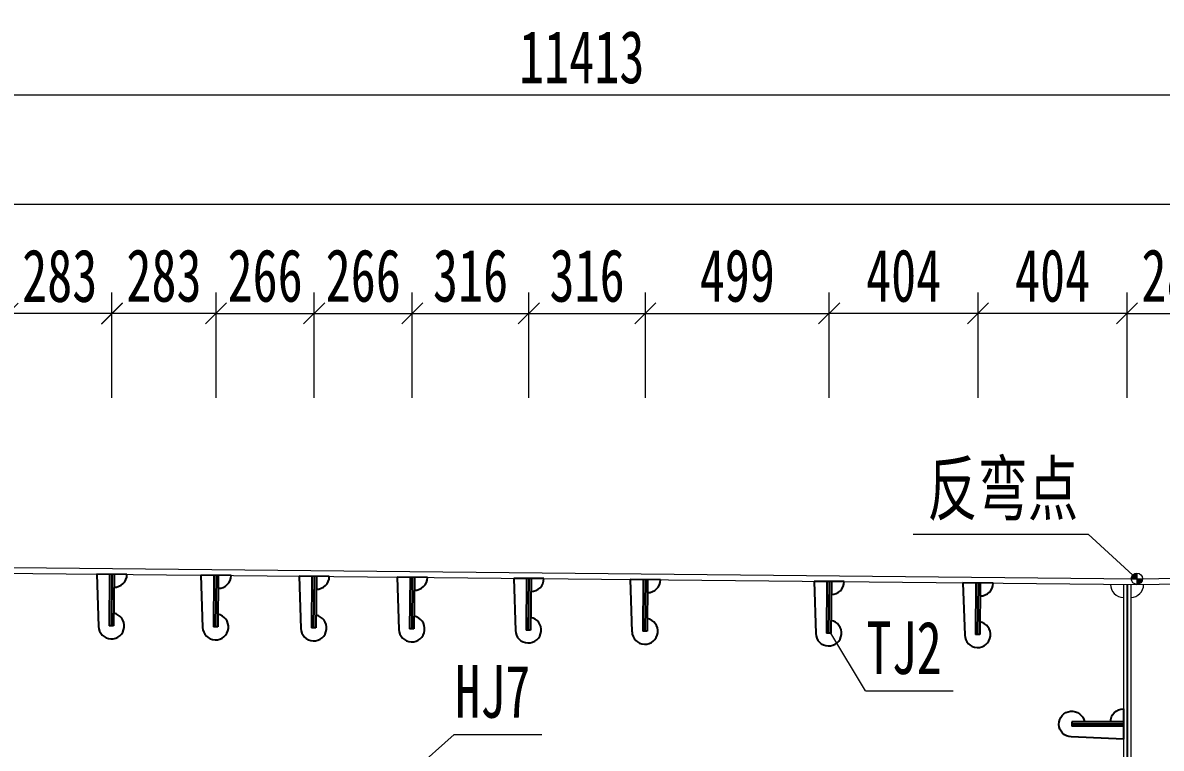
# Model space of a CAD drawing. Header units: millimetres. Extents: x 44597 to 300567, y -113054 to 73044.
# Drawn here: x 122424 to 125513, y -65796 to -63827 of the extents above; entities that cross this region are included whole.
import ezdxf
from ezdxf.enums import TextEntityAlignment as Align

# ---------------------------------------------------------------- set-up
doc = ezdxf.new("R2010")
doc.units = ezdxf.units.MM
doc.layers.get('Defpoints').update_dxf_attribs({"color": 8})
for name, color, linetype, lineweight in [('文字', 7, 'Continuous', 15), ('细实线', 4, 'Continuous', 15), ('钢板粗线', 1, 'Continuous', 25), ('钢板细线', 6, 'Continuous', 15)]:
    doc.layers.add(name, color=color, linetype=linetype, lineweight=lineweight)
doc.styles.add('111', font='', dxfattribs={"width": 0.7})
doc.styles.add('BM_Dim', font='', dxfattribs={"width": 0.85})
doc.styles.get('111').set_extended_font_data('仿宋_GB2312')
doc.styles.get('BM_Dim').set_extended_font_data('仿宋_GB2312')
doc.dimstyles.new('200', dxfattribs={"dimscale": 0, "dimtxt": 2.5, "dimasz": 1, "dimexe": 1, "dimexo": 1, "dimgap": 0.6, "dimtad": 1, "dimdec": 0, "dimdsep": 46, "dimtxsty": '111', "dimblk": 'OBLIQUE', "dimcen": 0, "dimclrd": 4, "dimclre": 4, "dimclrt": 4, "dimadec": 1, "dimazin": 2, "dimtfac": 1, "dimtdec": 0, "dimtix": 1, "dimtmove": 2, "dimatfit": 3, "dimfxl": 4, "dimfxlon": 1, "dimtolj": 1, "dimlwd": -1, "dimlwe": -1, "dimarcsym": 0})

# ---------------------------------------------------------------- blocks, each defined once
blk = doc.blocks.new('_Oblique')
at = {"color": 0, "linetype": 'ByBlock', "lineweight": -2}
blk.add_line((-0.5, -0.5), (0.5, 0.5), dxfattribs=at)
blk = doc.blocks.new('*D2377')
at = {"layer": 'Defpoints', "color": 0, "transparency": 16777216}
for p in [(129646.7, -64319.2), (121704, -65298.1), (129646.7, -65304.6)]:
    blk.add_point(p, dxfattribs=at)
at = {"layer": '细实线', "color": 4, "transparency": 16777216}
for p, q in [((121704, -64547.8), (121704, -64262.1)), ((129646.7, -64547.8), (129646.7, -64262.1)), ((121704, -64319.2), (129646.7, -64319.2))]:
    blk.add_line(p, q, dxfattribs=at)
at = {"layer": '细实线', "color": 4, "transparency": 16777216, "xscale": 57.14285714285715, "yscale": 57.14285714285715, "zscale": 57.14285714285715, "rotation": 180}
blk.add_blockref('_Oblique', (121704, -64319.2), dxfattribs=at)
at = {"layer": '细实线', "color": 4, "transparency": 16777216, "xscale": 57.14285714285715, "yscale": 57.14285714285715, "zscale": 57.14285714285715}
blk.add_blockref('_Oblique', (129646.7, -64319.2), dxfattribs=at)
at = {"layer": '细实线', "color": 4, "transparency": 16777216, "insert": (125675.4, -64217), "char_height": 142.86, "attachment_point": 5, "style": '111'}
blk.add_mtext('\\A1;7943', dxfattribs=at)
blk = doc.blocks.new('*D2385')
at = {"layer": 'Defpoints', "color": 0, "transparency": 16777216}
for p in [(124611.6, -64615.9), (124113.1, -65281.2), (124611.6, -65288.7)]:
    blk.add_point(p, dxfattribs=at)
at = {"layer": '细实线', "color": 4, "transparency": 16777216}
for p, q in [((124113.1, -64844.5), (124113.1, -64558.8)), ((124611.6, -64844.5), (124611.6, -64558.8)), ((124113.1, -64615.9), (124611.6, -64615.9))]:
    blk.add_line(p, q, dxfattribs=at)
at = {"layer": '细实线', "color": 4, "transparency": 16777216, "xscale": 57.14285714285715, "yscale": 57.14285714285715, "zscale": 57.14285714285715, "rotation": 180}
blk.add_blockref('_Oblique', (124113.1, -64615.9), dxfattribs=at)
at = {"layer": '细实线', "color": 4, "transparency": 16777216, "xscale": 57.14285714285715, "yscale": 57.14285714285715, "zscale": 57.14285714285715}
blk.add_blockref('_Oblique', (124611.6, -64615.9), dxfattribs=at)
at = {"layer": '细实线', "color": 4, "transparency": 16777216, "insert": (124362.4, -64513.7), "char_height": 142.86, "attachment_point": 5, "style": '111'}
blk.add_mtext('\\A1;499', dxfattribs=at)
blk = doc.blocks.new('12-140加劲 有过焊孔')
at = {"layer": 'Defpoints'}
blk.add_line((0, 0), (0, 140), dxfattribs=at)
at = {"layer": '钢板粗线', "color": 7}
for p, q in [((-6, 0), (-6, 140)), ((-6, 140), (6, 140)), ((6, 0), (6, 140)), ((41, 0), (35, 141.5)), ((-41, 0), (41, 0))]:
    blk.add_line(p, q, dxfattribs=at)
for centre, start, end in [((0, 140), 2.441, 260.1291), ((-6, 0), 90, 180)]:
    blk.add_arc(centre, 35, start, end, dxfattribs=at)
blk = doc.blocks.new('*D2393')
at = {"layer": 'Defpoints', "color": 0, "transparency": 16777216}
for p in [(124113.1, -64615.9), (123796.8, -65254.1), (124113.1, -65281.2)]:
    blk.add_point(p, dxfattribs=at)
at = {"layer": '细实线', "color": 4, "transparency": 16777216}
for p, q in [((123796.8, -64844.5), (123796.8, -64558.8)), ((124113.1, -64844.5), (124113.1, -64558.8)), ((123796.8, -64615.9), (124113.1, -64615.9))]:
    blk.add_line(p, q, dxfattribs=at)
at = {"layer": '细实线', "color": 4, "transparency": 16777216, "xscale": 57.14285714285715, "yscale": 57.14285714285715, "zscale": 57.14285714285715, "rotation": 180}
blk.add_blockref('_Oblique', (123796.8, -64615.9), dxfattribs=at)
at = {"layer": '细实线', "color": 4, "transparency": 16777216, "xscale": 57.14285714285715, "yscale": 57.14285714285715, "zscale": 57.14285714285715}
blk.add_blockref('_Oblique', (124113.1, -64615.9), dxfattribs=at)
at = {"layer": '细实线', "color": 4, "transparency": 16777216, "insert": (123954.9, -64513.7), "char_height": 142.86, "attachment_point": 5, "style": '111'}
blk.add_mtext('\\A1;316', dxfattribs=at)
blk = doc.blocks.new('*D2394')
at = {"layer": 'Defpoints', "color": 0, "transparency": 16777216}
for p in [(123796.8, -64615.9), (123796.8, -65254.1), (123480.6, -65284.2)]:
    blk.add_point(p, dxfattribs=at)
at = {"layer": '细实线', "color": 4, "transparency": 16777216}
for p, q in [((123480.6, -64844.5), (123480.6, -64558.8)), ((123796.8, -64844.5), (123796.8, -64558.8)), ((123480.6, -64615.9), (123796.8, -64615.9))]:
    blk.add_line(p, q, dxfattribs=at)
at = {"layer": '细实线', "color": 4, "transparency": 16777216, "xscale": 57.14285714285715, "yscale": 57.14285714285715, "zscale": 57.14285714285715, "rotation": 180}
blk.add_blockref('_Oblique', (123480.6, -64615.9), dxfattribs=at)
at = {"layer": '细实线', "color": 4, "transparency": 16777216, "xscale": 57.14285714285715, "yscale": 57.14285714285715, "zscale": 57.14285714285715}
blk.add_blockref('_Oblique', (123796.8, -64615.9), dxfattribs=at)
at = {"layer": '细实线', "color": 4, "transparency": 16777216, "insert": (123638.7, -64513.7), "char_height": 142.86, "attachment_point": 5, "style": '111'}
blk.add_mtext('\\A1;316', dxfattribs=at)
blk = doc.blocks.new('*D2395')
at = {"layer": 'Defpoints', "color": 0, "transparency": 16777216}
for p in [(123480.6, -64615.9), (123214.4, -65272.2), (123480.6, -65284.2)]:
    blk.add_point(p, dxfattribs=at)
at = {"layer": '细实线', "color": 4, "transparency": 16777216}
for p, q in [((123214.4, -64844.5), (123214.4, -64558.8)), ((123480.6, -64844.5), (123480.6, -64558.8)), ((123214.4, -64615.9), (123480.6, -64615.9))]:
    blk.add_line(p, q, dxfattribs=at)
at = {"layer": '细实线', "color": 4, "transparency": 16777216, "xscale": 57.14285714285715, "yscale": 57.14285714285715, "zscale": 57.14285714285715, "rotation": 180}
blk.add_blockref('_Oblique', (123214.4, -64615.9), dxfattribs=at)
at = {"layer": '细实线', "color": 4, "transparency": 16777216, "xscale": 57.14285714285715, "yscale": 57.14285714285715, "zscale": 57.14285714285715}
blk.add_blockref('_Oblique', (123480.6, -64615.9), dxfattribs=at)
at = {"layer": '细实线', "color": 4, "transparency": 16777216, "insert": (123347.5, -64513.7), "char_height": 142.86, "attachment_point": 5, "style": '111'}
blk.add_mtext('\\A1;266', dxfattribs=at)
blk = doc.blocks.new('*D2397')
at = {"layer": 'Defpoints', "color": 0, "transparency": 16777216}
for p in [(125015.7, -64615.9), (125419.8, -65258.1), (125015.7, -65312.6)]:
    blk.add_point(p, dxfattribs=at)
at = {"layer": '细实线', "color": 4, "transparency": 16777216}
for p, q in [((125015.7, -64844.5), (125015.7, -64558.8)), ((125419.8, -64844.5), (125419.8, -64558.8)), ((125419.8, -64615.9), (125015.7, -64615.9))]:
    blk.add_line(p, q, dxfattribs=at)
at = {"layer": '细实线', "color": 4, "transparency": 16777216, "xscale": 57.14285714285715, "yscale": 57.14285714285715, "zscale": 57.14285714285715, "rotation": 180}
blk.add_blockref('_Oblique', (125015.7, -64615.9), dxfattribs=at)
at = {"layer": '细实线', "color": 4, "transparency": 16777216, "xscale": 57.14285714285715, "yscale": 57.14285714285715, "zscale": 57.14285714285715}
blk.add_blockref('_Oblique', (125419.8, -64615.9), dxfattribs=at)
at = {"layer": '细实线', "color": 4, "transparency": 16777216, "insert": (125217.8, -64513.7), "char_height": 142.86, "attachment_point": 5, "style": '111'}
blk.add_mtext('\\A1;404', dxfattribs=at)
blk = doc.blocks.new('*D2398')
at = {"layer": 'Defpoints', "color": 0, "transparency": 16777216}
for p in [(124611.6, -64615.9), (124611.6, -65288.7), (125015.7, -65294.7)]:
    blk.add_point(p, dxfattribs=at)
at = {"layer": '细实线', "color": 4, "transparency": 16777216}
for p, q in [((124611.6, -64844.5), (124611.6, -64558.8)), ((125015.7, -64844.5), (125015.7, -64558.8)), ((125015.7, -64615.9), (124611.6, -64615.9))]:
    blk.add_line(p, q, dxfattribs=at)
at = {"layer": '细实线', "color": 4, "transparency": 16777216, "xscale": 57.14285714285715, "yscale": 57.14285714285715, "zscale": 57.14285714285715, "rotation": 180}
blk.add_blockref('_Oblique', (124611.6, -64615.9), dxfattribs=at)
at = {"layer": '细实线', "color": 4, "transparency": 16777216, "xscale": 57.14285714285715, "yscale": 57.14285714285715, "zscale": 57.14285714285715}
blk.add_blockref('_Oblique', (125015.7, -64615.9), dxfattribs=at)
at = {"layer": '细实线', "color": 4, "transparency": 16777216, "insert": (124813.7, -64513.7), "char_height": 142.86, "attachment_point": 5, "style": '111'}
blk.add_mtext('\\A1;404', dxfattribs=at)
blk = doc.blocks.new('*D2399')
at = {"layer": 'Defpoints', "color": 0, "transparency": 16777216}
for p in [(123214.4, -64615.9), (122948.2, -65261.6), (123214.4, -65272.2)]:
    blk.add_point(p, dxfattribs=at)
at = {"layer": '细实线', "color": 4, "transparency": 16777216}
for p, q in [((122948.2, -64844.5), (122948.2, -64558.8)), ((123214.4, -64844.5), (123214.4, -64558.8)), ((122948.2, -64615.9), (123214.4, -64615.9))]:
    blk.add_line(p, q, dxfattribs=at)
at = {"layer": '细实线', "color": 4, "transparency": 16777216, "xscale": 57.14285714285715, "yscale": 57.14285714285715, "zscale": 57.14285714285715, "rotation": 180}
blk.add_blockref('_Oblique', (122948.2, -64615.9), dxfattribs=at)
at = {"layer": '细实线', "color": 4, "transparency": 16777216, "xscale": 57.14285714285715, "yscale": 57.14285714285715, "zscale": 57.14285714285715}
blk.add_blockref('_Oblique', (123214.4, -64615.9), dxfattribs=at)
at = {"layer": '细实线', "color": 4, "transparency": 16777216, "insert": (123081.3, -64513.7), "char_height": 142.86, "attachment_point": 5, "style": '111'}
blk.add_mtext('\\A1;266', dxfattribs=at)
blk = doc.blocks.new('*D2400')
at = {"layer": 'Defpoints', "color": 0, "transparency": 16777216}
for p in [(129646.7, -64023.1), (118234.1, -64490.1), (129646.7, -65337.2)]:
    blk.add_point(p, dxfattribs=at)
at = {"layer": '细实线', "color": 4, "transparency": 16777216}
for p, q in [((118234.1, -64251.7), (118234.1, -63966)), ((129646.7, -64251.7), (129646.7, -63966)), ((118234.1, -64023.1), (129646.7, -64023.1))]:
    blk.add_line(p, q, dxfattribs=at)
at = {"layer": '细实线', "color": 4, "transparency": 16777216, "xscale": 57.14285714285715, "yscale": 57.14285714285715, "zscale": 57.14285714285715, "rotation": 180}
blk.add_blockref('_Oblique', (118234.1, -64023.1), dxfattribs=at)
at = {"layer": '细实线', "color": 4, "transparency": 16777216, "xscale": 57.14285714285715, "yscale": 57.14285714285715, "zscale": 57.14285714285715}
blk.add_blockref('_Oblique', (129646.7, -64023.1), dxfattribs=at)
at = {"layer": '细实线', "color": 4, "transparency": 16777216, "insert": (123940.4, -63920.9), "char_height": 142.86, "attachment_point": 5, "style": '111'}
blk.add_mtext('\\A1;11413', dxfattribs=at)
blk = doc.blocks.new('*D2405')
at = {"layer": 'Defpoints', "color": 0, "transparency": 16777216}
for p in [(122665.5, -64615.9), (122665.5, -65294.7), (122948.2, -65281.2)]:
    blk.add_point(p, dxfattribs=at)
at = {"layer": '细实线', "color": 4, "transparency": 16777216}
for p, q in [((122665.5, -64844.5), (122665.5, -64558.8)), ((122948.2, -64844.5), (122948.2, -64558.8)), ((122948.2, -64615.9), (122665.5, -64615.9))]:
    blk.add_line(p, q, dxfattribs=at)
at = {"layer": '细实线', "color": 4, "transparency": 16777216, "xscale": 57.14285714285715, "yscale": 57.14285714285715, "zscale": 57.14285714285715, "rotation": 180}
blk.add_blockref('_Oblique', (122665.5, -64615.9), dxfattribs=at)
at = {"layer": '细实线', "color": 4, "transparency": 16777216, "xscale": 57.14285714285715, "yscale": 57.14285714285715, "zscale": 57.14285714285715}
blk.add_blockref('_Oblique', (122948.2, -64615.9), dxfattribs=at)
at = {"layer": '细实线', "color": 4, "transparency": 16777216, "insert": (122806.9, -64513.7), "char_height": 142.86, "attachment_point": 5, "style": '111'}
blk.add_mtext('\\A1;283', dxfattribs=at)
blk = doc.blocks.new('*D2406')
at = {"layer": 'Defpoints', "color": 0, "transparency": 16777216}
for p in [(122382.8, -64616.4), (122382.8, -65320.9), (122665.5, -65323.8)]:
    blk.add_point(p, dxfattribs=at)
at = {"layer": '细实线', "color": 4, "transparency": 16777216}
for p, q in [((122382.8, -64845), (122382.8, -64559.2)), ((122665.5, -64845), (122665.5, -64559.2)), ((122665.5, -64616.4), (122382.8, -64616.4))]:
    blk.add_line(p, q, dxfattribs=at)
at = {"layer": '细实线', "color": 4, "transparency": 16777216, "xscale": 57.14285714285715, "yscale": 57.14285714285715, "zscale": 57.14285714285715, "rotation": 180}
blk.add_blockref('_Oblique', (122382.8, -64616.4), dxfattribs=at)
at = {"layer": '细实线', "color": 4, "transparency": 16777216, "xscale": 57.14285714285715, "yscale": 57.14285714285715, "zscale": 57.14285714285715}
blk.add_blockref('_Oblique', (122665.5, -64616.4), dxfattribs=at)
at = {"layer": '细实线', "color": 4, "transparency": 16777216, "insert": (122524.1, -64514.2), "char_height": 142.86, "attachment_point": 5, "style": '111'}
blk.add_mtext('\\A1;283', dxfattribs=at)
blk = doc.blocks.new('...')
at = {"layer": '细实线'}
h = blk.add_hatch(color=256, dxfattribs=at)
h.dxf.hatch_style = 1
h.paths.add_polyline_path([(-15.3, 0, -0.414214), (0, 15.3), (0, 0)])
h.paths.add_polyline_path([(0, -15.3), (0, 0), (15.3, 0, -0.414214)])
for p, q in [((0, 15.3), (0, -15.3)), ((-15.3, 0), (15.3, 0))]:
    blk.add_line(p, q, dxfattribs=at)
blk.add_circle((0, 0), 15.3, dxfattribs=at)
blk = doc.blocks.new('*D2489')
at = {"layer": 'Defpoints', "color": 0, "transparency": 16777216}
for p in [(-4582.9, 647.1), (-4582.9, -84.7), (-4864.9, -100.8)]:
    blk.add_point(p, dxfattribs=at)
at = {"layer": '细实线', "color": 4, "transparency": 16777216}
for p, q in [((-4864.9, 418.5), (-4864.9, 704.2)), ((-4582.9, 418.5), (-4582.9, 704.2)), ((-4864.9, 647.1), (-4582.9, 647.1))]:
    blk.add_line(p, q, dxfattribs=at)
at = {"layer": '细实线', "color": 4, "transparency": 16777216, "xscale": 57.14285714285715, "yscale": 57.14285714285715, "zscale": 57.14285714285715, "rotation": 180}
blk.add_blockref('_Oblique', (-4864.9, 647.1), dxfattribs=at)
at = {"layer": '细实线', "color": 4, "transparency": 16777216, "xscale": 57.14285714285715, "yscale": 57.14285714285715, "zscale": 57.14285714285715}
blk.add_blockref('_Oblique', (-4582.9, 647.1), dxfattribs=at)
at = {"layer": '细实线', "color": 4, "transparency": 16777216, "insert": (-4723.9, 749.3), "char_height": 142.86, "attachment_point": 5, "style": '111'}
blk.add_mtext('\\A1;282', dxfattribs=at)
blk = doc.blocks.new('14-160加劲 有过焊孔')
at = {"layer": 'Defpoints'}
blk.add_line((38609.4, 31489.3), (38609.4, 31629.3), dxfattribs=at)
at = {"layer": '钢板粗线', "color": 7}
for p, q in [((38650.4, 31489.3), (38644.3, 31630.8)), ((38603.4, 31489.3), (38603.4, 31629.3)), ((38603.4, 31629.3), (38615.4, 31629.3)), ((38615.4, 31489.3), (38615.4, 31629.3)), ((38568.4, 31489.3), (38650.4, 31489.3))]:
    blk.add_line(p, q, dxfattribs=at)
for centre, start, end in [((38609.4, 31629.3), 2.441, 260.1291), ((38603.4, 31489.3), 90, 180)]:
    blk.add_arc(centre, 35, start, end, dxfattribs=at)
blk = doc.blocks.new('eee')
at = {"layer": 'Defpoints', "color": 8}
blk.add_line((-4864.9, -88.3), (-4864.9, -2267.1), dxfattribs=at)
at = {"layer": '细实线'}
for p, q in [((-5445.4, 48.6), (-4970.7, 48.6)), ((-4970.7, 48.6), (-4838.1, -72.6))]:
    blk.add_line(p, q, dxfattribs=at)
at = {"layer": '钢板细线', "color": 3}
for p, q in [((-4874.9, -88.2), (-4874.9, -2267.1)), ((-4854.9, -88.3), (-4854.9, -2267.1))]:
    blk.add_line(p, q, dxfattribs=at)
at = {"layer": '钢板细线'}
for centre, start, end in [((-4874.9, -88.2), 179.6494, 270), ((-4854.9, -88.3), 270, 359.6494)]:
    blk.add_arc(centre, 35, start, end, dxfattribs=at)
at = {"layer": '细实线'}
blk.add_blockref('...', (-4838.1, -72.6), dxfattribs=at)
at = {"layer": '钢板细线', "xscale": -1, "rotation": 90.0000000000042}
blk.add_blockref('14-160加劲 有过焊孔', (26614.4, 38142.3), dxfattribs=at)
at = {"layer": '文字', "style": 'BM_Dim', "width": 0.7}
blk.add_text('反弯点', height=142.86, dxfattribs=at).set_placement((-5202.1, 57.7), align=Align.BOTTOM_CENTER)
at = {"layer": '细实线'}
dim = blk.add_linear_dim(base=(-4582.9, 647.1), p1=(-4864.9, -100.8), p2=(-4582.9, -84.7), dimstyle='200', override={"dimscale": 57.142857, "dimtxsty": '111', "dimblk": 'Oblique'}, dxfattribs=at)
dim.commit()
dim.dimension.update_dxf_attribs({"geometry": '*D2489', "text_midpoint": (-4723.9, 749.3)})

msp = doc.modelspace()

# ---------------------------------------------------------------- linework, layer by layer
at = {"layer": '细实线'}
for p, q in [((124710, -65640.2), (124616.2, -65483.3)), ((124710, -65640.2), (124947.9, -65640.2)), ((123593.8, -65758.7), (123485, -65856.1)), ((123593.8, -65758.7), (123831.8, -65758.7))]:
    msp.add_line(p, q, dxfattribs=at)
at = {"layer": '钢板细线'}
for points in [[(118184.1, -65262.9), (125446.7, -65335.6), (130284.8, -65263)], [(118184.1, -65278.9), (125446.8, -65351.6), (130284.8, -65279)]]:
    msp.add_lwpolyline(points, dxfattribs=at)

# ---------------------------------------------------------------- block references
at = {"layer": '细实线'}
msp.add_blockref('eee', (130284.8, -65263), dxfattribs=at)
at = {"layer": '细实线', "rotation": 179.4262908401}
for p in [(122665.5, -65323.8), (122948.2, -65326.6), (123214.4, -65329.3), (123480.6, -65331.9), (123796.8, -65335.1), (124113.1, -65338.3), (124611.6, -65343.2), (125015.7, -65347.3)]:
    msp.add_blockref('12-140加劲 有过焊孔', p, dxfattribs=at)

# ---------------------------------------------------------------- texts
at = {"layer": '文字', "style": 'BM_Dim', "width": 0.7}
for s, p in [('TJ2', (124814.9, -65637.1)), ('HJ7', (123698.7, -65755.7))]:
    msp.add_text(s, height=142.86, dxfattribs=at).set_placement(p, align=Align.BOTTOM_CENTER)

# ---------------------------------------------------------------- dimensions: what is measured, and where the dimension line sits
at = {"layer": '细实线'}
for base, p1, p2, override, picture, middle in [((129646.7, -64023.1), (118234.1, -64490.1), (129646.7, -65337.2), {"dimscale": 57.142857, "dimtxsty": '111', "dimblk": 'Oblique'}, '*D2400', (123940.4, -63920.9)), ((129646.7, -64319.2), (121704, -65298.1), (129646.7, -65304.6), {"dimscale": 57.142857, "dimtxsty": '111', "dimblk": 'Oblique'}, '*D2377', (125675.4, -64217)), ((122382.8, -64616.4), (122665.5, -65323.8), (122382.8, -65320.9), {"dimscale": 57.142857, "dimblk": 'Oblique'}, '*D2406', (122524.1, -64514.2)), ((122665.5, -64615.9), (122948.2, -65281.2), (122665.5, -65294.7), {"dimscale": 57.142857, "dimblk": 'Oblique'}, '*D2405', (122806.9, -64513.7)), ((123214.4, -64615.9), (122948.2, -65261.6), (123214.4, -65272.2), {"dimscale": 57.142857, "dimblk": 'Oblique'}, '*D2399', (123081.3, -64513.7)), ((123480.6, -64615.9), (123214.4, -65272.2), (123480.6, -65284.2), {"dimscale": 57.142857, "dimblk": 'Oblique'}, '*D2395', (123347.5, -64513.7)), ((123796.8, -64615.9), (123480.6, -65284.2), (123796.8, -65254.1), {"dimscale": 57.142857, "dimblk": 'Oblique'}, '*D2394', (123638.7, -64513.7)), ((124113.1, -64615.9), (123796.8, -65254.1), (124113.1, -65281.2), {"dimscale": 57.142857, "dimblk": 'Oblique'}, '*D2393', (123954.9, -64513.7)), ((124611.6294, -64615.9316), (124113.0746, -65281.1694), (124611.6294, -65288.684), {"dimscale": 57.142857, "dimblk": 'Oblique'}, '*D2385', (124362.352, -64513.6922)), ((124611.6, -64615.9), (125015.7, -65294.7), (124611.6, -65288.7), {"dimscale": 57.142857, "dimblk": 'Oblique'}, '*D2398', (124813.7, -64513.7)), ((125015.7, -64615.9), (125419.8, -65258.1), (125015.7, -65312.6), {"dimscale": 57.142857, "dimblk": 'Oblique'}, '*D2397', (125217.8, -64513.7))]:
    dim = msp.add_linear_dim(base=base, p1=p1, p2=p2, dimstyle='200', override=override, dxfattribs=at)
    dim.commit()
    dim.dimension.update_dxf_attribs({"geometry": picture, "text_midpoint": middle})

doc.saveas('drawing.dxf')
